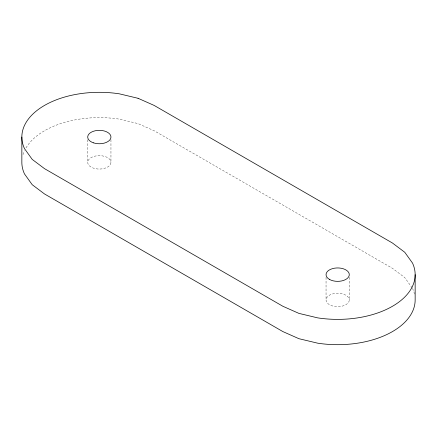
<?xml version="1.0" encoding="UTF-8"?>
<svg xmlns="http://www.w3.org/2000/svg" width="437" height="437" viewBox="0 0 437 437"><rect width="100%" height="100%" fill="white"/><g stroke="black" fill="none" stroke-linecap="round" stroke-linejoin="round"><path stroke-width="0.33" stroke-dasharray="2.19 1.64" d="M412.129 287.841L404.771 277.588L392.453 268.323L154.124 130.723L138.076 123.611L119.388 119.143A77.486 44.732 0 0 0 25.636 148.542M349.289 277.309L349.289 299.951A11.624 6.708 0 0 1 331.858 305.763A11.624 6.708 0 0 1 331.858 294.145A11.624 6.708 0 0 1 349.289 299.951M326.046 277.309L326.046 299.951M110.954 139.709L110.954 162.351A11.624 6.708 0 0 1 93.523 168.163A11.624 6.708 0 0 1 93.523 156.544A11.624 6.708 0 0 1 110.954 162.351M87.711 139.709L87.711 162.351M412.512 288.376A77.486 44.732 0 0 1 414.626 294.762M23.03 154.572A77.486 44.732 0 0 1 24.488 150.776"/><path stroke-width="0.66" d="M415.15 274.649L415.15 299.951A77.486 44.732 0 0 1 317.612 343.165L298.924 338.697L282.876 331.585L44.547 193.984L32.229 184.72L24.488 173.931A77.486 44.732 0 0 1 21.85 162.351L21.85 137.049M138.076 98.303L119.388 93.835A77.486 44.732 0 0 0 24.488 148.624L32.229 159.412L44.547 168.677L282.876 306.277L298.924 313.389L317.612 317.857A77.486 44.732 0 0 0 412.512 263.069L404.771 252.28L392.453 243.016L154.124 105.415L138.076 98.303M93.523 142.855A11.624 6.708 0 0 0 110.954 137.049A11.624 6.708 0 0 0 93.523 131.237A11.624 6.708 0 0 0 93.523 142.855M329.449 279.39A11.624 6.708 0 0 0 348.895 276.386A11.624 6.708 0 0 0 334.66 268.165A11.624 6.708 0 0 0 329.449 279.39"/></g></svg>
